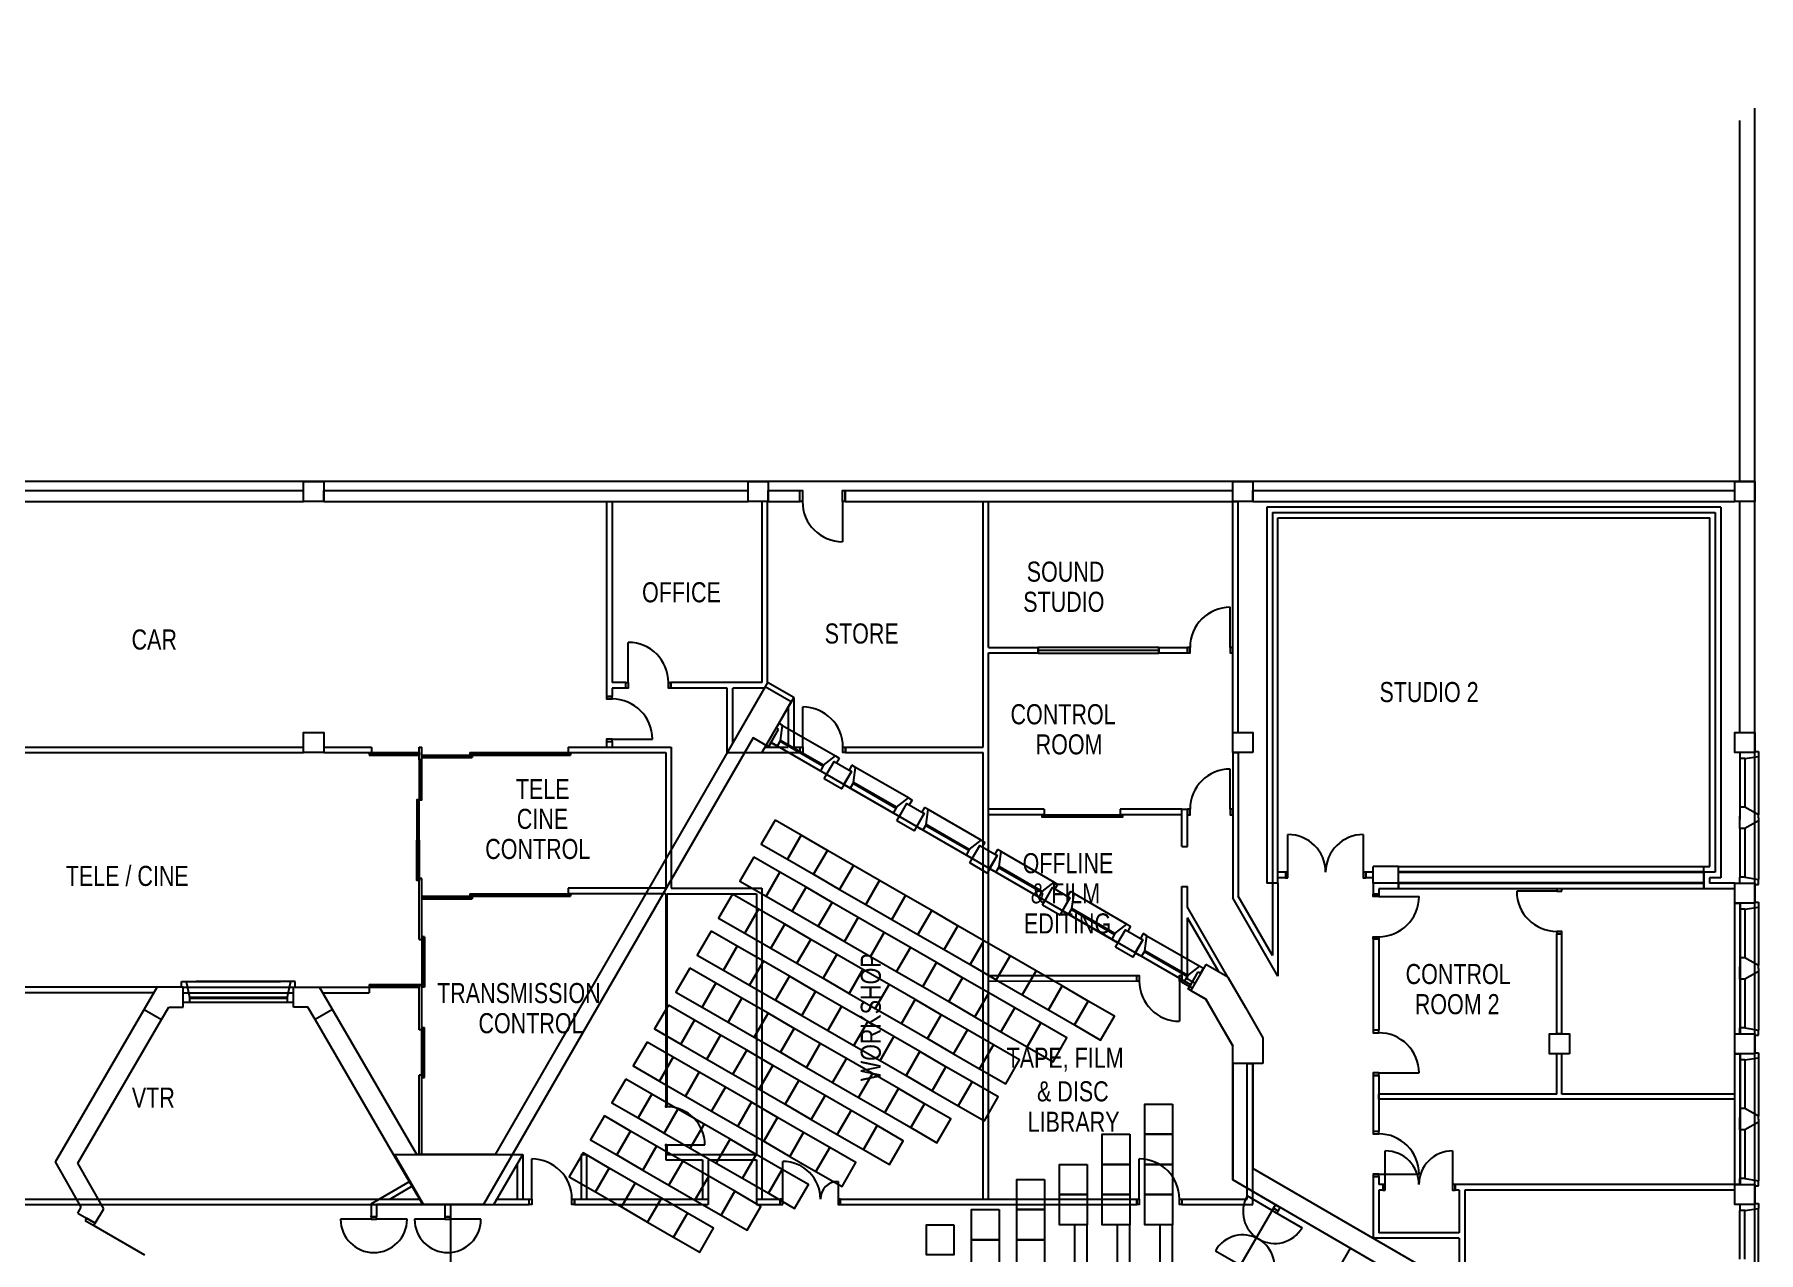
# Model space of a CAD drawing. Header units: millimetres. Extents: x -12337 to 132498, y -9485 to 82319.
# Drawn here: x 98169 to 132498, y 57015 to 81269 of the extents above; entities that cross this region are included whole.
import ezdxf

# ---------------------------------------------------------------- set-up
doc = ezdxf.new("R2010")
doc.units = ezdxf.units.MM
for name, color, linetype in [('Basement 1 - Doors Windows and Openings', 7, 'Continuous'), ('Basement 1 - Spaces and Zones', 7, 'Continuous'), ('Basement 1 - Stairs', 7, 'Continuous'), ('Basement 1 - Structural Members', 7, 'Continuous'), ('Basement 1 - Walls', 7, 'Continuous'), ('Basement 2 - Doors Windows and Openings', 7, 'Continuous'), ('Basement 2 - General', 7, 'Continuous'), ('Basement 2 - Spaces and Zones', 7, 'Continuous'), ('Basement 2 - Structural Members', 7, 'Continuous'), ('Basement 2 - Walls', 7, 'Continuous')]:
    doc.layers.add(name, color=color, linetype=linetype)
doc.styles.add('Text_Style_2', font='Freehand', dxfattribs={"width": 0.8})

msp = doc.modelspace()

# ---------------------------------------------------------------- linework, layer by layer
at = {"layer": 'Basement 1 - Doors Windows and Openings', "color": 1, "linetype": 'Continuous'}
for p, q in [((112836, 67172, 2700), (112986, 67431, 2700)), ((112993, 67554, 2700), (112938, 67459, 2700)), ((112986, 67431, 2700), (112938, 67459, 2700)), ((113066, 67512, 2700), (112993, 67554, 2700)), ((113024, 67213, 2700), (113066, 67512, 2700)), ((113066, 67512, 2700), (114120, 66904, 2700)), ((112836, 67172, 2700), (112913, 67127, 2700)), ((113940, 66534, 2700), (112913, 67127, 2700)), ((113024, 67213, 2700), (112959, 67101, 2700)), ((113014, 67196, 2700), (113872, 66700, 2700)), ((113882, 66718, 2700), (113024, 67213, 2700)), ((113882, 66718, 2700), (113817, 66605, 2700)), ((113882, 66718, 2700), (114120, 66904, 2700)), ((113940, 66534, 2700), (114090, 66794, 2700)), ((114090, 66794, 2700), (114137, 66766, 2700)), ((114120, 66904, 2700), (114192, 66862, 2700)), ((114192, 66862, 2700), (114137, 66766, 2700)), ((114444, 66717, 2700), (114389, 66621, 2700)), ((114436, 66594, 2700), (114389, 66621, 2700)), ((114516, 66674, 2700), (114444, 66717, 2700)), ((114474, 66376, 2700), (114516, 66674, 2700)), ((115570, 66066, 2700), (114516, 66674, 2700)), ((114286, 66334, 2700), (114436, 66594, 2700)), ((114286, 66334, 2700), (115390, 65696, 2700)), ((114286, 66334, 2700), (114363, 66289, 2700)), ((114474, 66376, 2700), (114409, 66263, 2700)), ((114464, 66358, 2700), (115322, 65863, 2700)), ((115332, 65880, 2700), (114474, 66376, 2700)), ((115332, 65880, 2700), (115570, 66066, 2700)), ((115390, 65696, 2700), (115540, 65956, 2700)), ((115540, 65956, 2700), (115588, 65929, 2700)), ((115570, 66066, 2700), (115643, 66024, 2700)), ((115643, 66024, 2700), (115588, 65929, 2700)), ((115332, 65880, 2700), (115267, 65767, 2700)), ((115737, 65496, 2700), (115887, 65756, 2700)), ((115894, 65879, 2700), (115839, 65784, 2700)), ((115887, 65756, 2700), (115839, 65784, 2700)), ((115967, 65837, 2700), (115894, 65879, 2700)), ((115925, 65538, 2700), (115967, 65837, 2700)), ((117021, 65228, 2700), (115967, 65837, 2700)), ((115737, 65496, 2700), (115814, 65452, 2700)), ((116841, 64859, 2700), (115814, 65452, 2700)), ((115925, 65538, 2700), (115860, 65425, 2700)), ((115915, 65521, 2700), (116773, 65025, 2700)), ((116783, 65043, 2700), (115925, 65538, 2700)), ((116783, 65043, 2700), (117021, 65228, 2700)), ((117021, 65228, 2700), (117094, 65186, 2700)), ((116783, 65043, 2700), (116718, 64930, 2700)), ((116841, 64859, 2700), (116991, 65119, 2700)), ((116991, 65119, 2700), (117039, 65091, 2700)), ((117094, 65186, 2700), (117039, 65091, 2700)), ((117187, 64659, 2700), (117337, 64919, 2700)), ((117345, 65041, 2700), (117290, 64946, 2700)), ((117337, 64919, 2700), (117290, 64946, 2700)), ((117418, 64999, 2700), (117345, 65041, 2700)), ((117375, 64700, 2700), (117418, 64999, 2700)), ((117418, 64999, 2700), (118471, 64391, 2700)), ((117187, 64659, 2700), (117264, 64614, 2700)), ((118291, 64021, 2700), (117264, 64614, 2700)), ((117375, 64700, 2700), (117310, 64588, 2700)), ((117365, 64683, 2700), (118224, 64188, 2700)), ((118234, 64205, 2700), (117375, 64700, 2700)), ((118234, 64205, 2700), (118168, 64092, 2700)), ((118234, 64205, 2700), (118471, 64391, 2700)), ((118291, 64021, 2700), (118441, 64281, 2700)), ((118441, 64281, 2700), (118489, 64254, 2700)), ((118471, 64391, 2700), (118544, 64349, 2700)), ((118544, 64349, 2700), (118489, 64254, 2700)), ((118795, 64204, 2700), (118740, 64109, 2700)), ((118868, 64162, 2700), (118795, 64204, 2700)), ((118638, 63821, 2700), (118788, 64081, 2700)), ((118788, 64081, 2700), (118740, 64109, 2700)), ((118826, 63863, 2700), (118761, 63750, 2700)), ((118826, 63863, 2700), (118868, 64162, 2700)), ((119684, 63367, 2700), (118826, 63863, 2700)), ((118868, 64162, 2700), (119922, 63553, 2700)), ((118638, 63821, 2700), (119742, 63184, 2700)), ((118638, 63821, 2700), (118715, 63777, 2700)), ((118816, 63846, 2700), (119674, 63350, 2700)), ((119684, 63367, 2700), (119922, 63553, 2700)), ((119922, 63553, 2700), (119995, 63511, 2700)), ((119995, 63511, 2700), (119940, 63416, 2700)), ((119684, 63367, 2700), (119619, 63255, 2700)), ((119742, 63184, 2700), (119892, 63443, 2700)), ((119892, 63443, 2700), (119940, 63416, 2700)), ((120088, 62984, 2700), (120238, 63243, 2700)), ((120246, 63366, 2700), (120191, 63271, 2700)), ((120238, 63243, 2700), (120191, 63271, 2700)), ((120319, 63324, 2700), (120246, 63366, 2700)), ((120276, 63025, 2700), (120319, 63324, 2700)), ((120319, 63324, 2700), (121372, 62716, 2700)), ((120088, 62984, 2700), (120166, 62939, 2700)), ((121193, 62346, 2700), (120166, 62939, 2700)), ((120276, 63025, 2700), (120211, 62913, 2700)), ((120266, 63008, 2700), (121125, 62512, 2700)), ((121135, 62530, 2700), (120276, 63025, 2700)), ((121135, 62530, 2700), (121070, 62417, 2700)), ((121135, 62530, 2700), (121372, 62716, 2700)), ((121193, 62346, 2700), (121343, 62606, 2700)), ((121343, 62606, 2700), (121390, 62578, 2700)), ((121372, 62716, 2700), (121445, 62674, 2700)), ((121445, 62674, 2700), (121390, 62578, 2700)), ((101097, 62299, 2700), (101097, 62409, 2700)), ((101097, 62409, 2700), (103066, 62409, 2700)), ((101128, 62299, 2700), (101097, 62299, 2700)), ((101128, 61999, 2700), (101128, 62299, 2700)), ((101189, 62409, 2700), (101257, 62099, 2700)), ((103360, 62409, 2700), (101391, 62409, 2700)), ((103268, 62409, 2700), (103200, 62099, 2700)), ((103360, 62299, 2700), (103360, 62409, 2700)), ((101128, 61999, 2700), (103328, 61999, 2700)), ((101257, 62099, 2700), (103200, 62099, 2700)), ((101257, 62099, 2700), (101257, 61999, 2700)), ((101257, 62079, 2700), (103200, 62079, 2700)), ((103200, 62099, 2700), (103200, 61999, 2700))]:
    msp.add_line(p, q, dxfattribs=at)
at = {"layer": 'Basement 1 - Doors Windows and Openings', "color": 1, "linetype": 'Continuous', "lineweight": -3}
for p, q in [((122815, 57853, 2700), (122318, 58142, 2700)), ((104871, 57676, 2700), (104264, 57676, 2700)), ((105587, 57676, 2700), (104981, 57676, 2700)), ((106343, 57676, 2700), (105737, 57676, 2700)), ((107059, 57676, 2700), (106453, 57676, 2700)), ((122863, 57826, 2700), (123408, 57510, 2700)), ((99354, 57556, 2700), (100361, 56969, 2700)), ((121686, 57052, 2700), (122231, 56736, 2700))]:
    msp.add_line(p, q, dxfattribs=at)
at = {"layer": 'Basement 1 - Doors Windows and Openings', "color": 1, "linetype": 'Continuous', "elevation": 2700}
msp.add_lwpolyline([(103328, 61999), (103328, 62299), (103360, 62299)], dxfattribs=at)
at = {"layer": 'Basement 1 - Doors Windows and Openings', "color": 1, "linetype": 'Continuous', "lineweight": -3, "elevation": 2700}
for points in [[(99181, 57656), (99354, 57556), (99379, 57599), (99207, 57699), (99181, 57656)], [(104871, 57676), (104981, 57676), (104981, 57726), (104871, 57726), (104871, 57676)], [(106343, 57676), (106453, 57676), (106453, 57726), (106343, 57726), (106343, 57676)], [(122840, 57896), (122815, 57853), (122911, 57798), (122936, 57841), (122840, 57896)]]:
    msp.add_lwpolyline(points, dxfattribs=at)
at = {"layer": 'Basement 1 - Doors Windows and Openings', "color": 1, "linetype": 'Continuous', "lineweight": -3}
for centre, radius, start, end in [((122863, 57826, 2700), 630, 149.8922, 329.8922), ((104926, 57676, 2700), 661, 180, 0), ((106398, 57676, 2700), 661, 180, 0), ((122231, 56736, 2700), 630, 329.8935, 149.8934)]:
    msp.add_arc(centre, radius, start, end, dxfattribs=at)
at = {"layer": 'Basement 1 - Spaces and Zones', "color": 10, "linetype": 'Continuous', "elevation": 2700}
msp.add_lwpolyline([(122128, 56668), (122881, 57966), (122028, 58460), (122028, 61130), (121493, 62057), (121142, 62259), (121193, 62346), (112836, 67172), (112786, 67085), (112478, 67262), (112478, 67262), (107113, 57969), (106453, 57969), (106453, 56069)], dxfattribs=at)
at = {"layer": 'Basement 1 - Stairs', "color": 7, "linetype": 'Continuous'}
msp.add_line((123623, 55801, 2700), (124375, 57099, 2700), dxfattribs=at)
at = {"layer": 'Basement 1 - Stairs', "color": 7, "linetype": 'Continuous', "elevation": 2700}
for points in [[(112917, 65623), (112642, 65147), (113162, 64847), (113437, 65323), (112917, 65623)], [(113437, 65323), (113162, 64847), (113682, 64547), (113957, 65023), (113437, 65323)], [(112492, 64887), (112217, 64411), (112737, 64111), (113012, 64587), (112492, 64887)], [(113957, 65023), (113682, 64547), (114201, 64247), (114476, 64723), (113957, 65023)], [(113012, 64587), (112737, 64111), (113257, 63811), (113532, 64287), (113012, 64587)], [(114476, 64723), (114201, 64247), (114721, 63947), (114996, 64423), (114476, 64723)], [(113532, 64287), (113257, 63811), (113776, 63511), (114051, 63987), (113532, 64287)], [(114996, 64423), (114721, 63947), (115240, 63647), (115515, 64123), (114996, 64423)], [(112067, 64151), (111792, 63675), (112312, 63375), (112587, 63851), (112067, 64151)], [(114051, 63987), (113776, 63511), (114296, 63211), (114571, 63687), (114051, 63987)], [(115515, 64123), (115240, 63647), (115760, 63347), (116035, 63823), (115515, 64123)], [(112587, 63851), (112312, 63375), (112832, 63075), (113107, 63551), (112587, 63851)], [(113107, 63551), (112832, 63075), (113351, 62775), (113626, 63251), (113107, 63551)], [(114571, 63687), (114296, 63211), (114815, 62911), (115090, 63387), (114571, 63687)], [(116035, 63823), (115760, 63347), (116280, 63047), (116555, 63523), (116035, 63823)], [(116555, 63523), (116280, 63047), (116799, 62747), (117074, 63223), (116555, 63523)], [(111642, 63415), (111367, 62939), (111887, 62638), (112162, 63115), (111642, 63415)], [(113626, 63251), (113351, 62775), (113871, 62475), (114146, 62951), (113626, 63251)], [(115090, 63387), (114815, 62911), (115335, 62611), (115610, 63087), (115090, 63387)], [(117074, 63223), (116799, 62747), (117319, 62447), (117594, 62923), (117074, 63223)], [(112162, 63115), (111887, 62638), (112407, 62338), (112682, 62815), (112162, 63115)], [(114146, 62951), (113871, 62475), (114390, 62174), (114665, 62651), (114146, 62951)], [(115610, 63087), (115335, 62611), (115855, 62311), (116130, 62787), (115610, 63087)], [(117594, 62923), (117319, 62447), (117838, 62147), (118113, 62623), (117594, 62923)], [(111217, 62679), (110942, 62202), (111462, 61902), (111737, 62379), (111217, 62679)], [(112682, 62815), (112407, 62338), (112926, 62038), (113201, 62515), (112682, 62815)], [(113201, 62515), (112926, 62038), (113446, 61738), (113721, 62215), (113201, 62515)], [(114665, 62651), (114390, 62174), (114910, 61874), (115185, 62351), (114665, 62651)], [(116130, 62787), (115855, 62311), (116374, 62011), (116649, 62487), (116130, 62787)], [(116649, 62487), (116374, 62011), (116894, 61710), (117169, 62187), (116649, 62487)], [(118113, 62623), (117838, 62147), (118358, 61847), (118633, 62323), (118113, 62623)], [(111737, 62379), (111462, 61902), (111982, 61602), (112257, 62079), (111737, 62379)], [(113721, 62215), (113446, 61738), (113965, 61438), (114240, 61915), (113721, 62215)], [(115185, 62351), (114910, 61874), (115430, 61574), (115705, 62051), (115185, 62351)], [(117169, 62187), (116894, 61710), (117413, 61410), (117688, 61887), (117169, 62187)], [(118633, 62323), (118358, 61847), (118878, 61546), (119153, 62023), (118633, 62323)], [(110792, 61943), (110517, 61466), (111037, 61166), (111312, 61643), (110792, 61943)], [(112257, 62079), (111982, 61602), (112501, 61302), (112776, 61779), (112257, 62079)], [(114240, 61915), (113965, 61438), (114485, 61138), (114760, 61615), (114240, 61915)], [(115705, 62051), (115430, 61574), (115949, 61274), (116224, 61751), (115705, 62051)], [(117688, 61887), (117413, 61410), (117933, 61110), (118208, 61587), (117688, 61887)], [(119153, 62023), (118878, 61546), (119397, 61246), (119672, 61723), (119153, 62023)], [(111312, 61643), (111037, 61166), (111557, 60866), (111832, 61343), (111312, 61643)], [(112776, 61779), (112501, 61302), (113021, 61002), (113296, 61479), (112776, 61779)], [(113296, 61479), (113021, 61002), (113540, 60702), (113815, 61179), (113296, 61479)], [(114760, 61615), (114485, 61138), (115005, 60838), (115280, 61315), (114760, 61615)], [(116224, 61751), (115949, 61274), (116469, 60974), (116744, 61451), (116224, 61751)], [(116744, 61451), (116469, 60974), (116988, 60674), (117263, 61151), (116744, 61451)], [(118208, 61587), (117933, 61110), (118453, 60810), (118728, 61287), (118208, 61587)], [(110367, 61206), (110092, 60730), (110612, 60430), (110887, 60906), (110367, 61206)], [(111832, 61343), (111557, 60866), (112076, 60566), (112351, 61042), (111832, 61343)], [(113815, 61179), (113540, 60702), (114060, 60402), (114335, 60879), (113815, 61179)], [(115280, 61315), (115005, 60838), (115524, 60538), (115799, 61015), (115280, 61315)], [(117263, 61151), (116988, 60674), (117508, 60374), (117783, 60851), (117263, 61151)], [(110887, 60906), (110612, 60430), (111132, 60130), (111407, 60606), (110887, 60906)], [(112351, 61042), (112076, 60566), (112596, 60266), (112871, 60742), (112351, 61042)], [(114335, 60879), (114060, 60402), (114580, 60102), (114855, 60578), (114335, 60879)], [(115799, 61015), (115524, 60538), (116044, 60238), (116319, 60715), (115799, 61015)], [(109942, 60470), (109667, 59994), (110187, 59694), (110462, 60170), (109942, 60470)], [(111407, 60606), (111132, 60130), (111651, 59830), (111926, 60306), (111407, 60606)], [(112871, 60742), (112596, 60266), (113115, 59966), (113390, 60442), (112871, 60742)], [(113390, 60442), (113115, 59966), (113635, 59666), (113910, 60142), (113390, 60442)], [(114855, 60578), (114580, 60102), (115099, 59802), (115374, 60278), (114855, 60578)], [(116319, 60715), (116044, 60238), (116563, 59938), (116838, 60415), (116319, 60715)], [(110462, 60170), (110187, 59694), (110707, 59394), (110982, 59870), (110462, 60170)], [(111926, 60306), (111651, 59830), (112171, 59530), (112446, 60006), (111926, 60306)], [(113910, 60142), (113635, 59666), (114155, 59366), (114430, 59842), (113910, 60142)], [(115374, 60278), (115099, 59802), (115619, 59502), (115894, 59978), (115374, 60278)], [(116838, 60415), (116563, 59938), (117083, 59638), (117358, 60114), (116838, 60415)], [(109517, 59734), (109242, 59258), (109762, 58958), (110037, 59434), (109517, 59734)], [(110982, 59870), (110707, 59394), (111226, 59094), (111501, 59570), (110982, 59870)], [(112446, 60006), (112171, 59530), (112690, 59230), (112965, 59706), (112446, 60006)], [(114430, 59842), (114155, 59366), (114674, 59066), (114949, 59542), (114430, 59842)], [(115894, 59978), (115619, 59502), (116138, 59202), (116413, 59678), (115894, 59978)], [(120828, 59969), (120828, 59369), (120278, 59369), (120278, 59969), (120828, 59969)], [(110037, 59434), (109762, 58958), (110282, 58658), (110557, 59134), (110037, 59434)], [(111501, 59570), (111226, 59094), (111746, 58794), (112021, 59270), (111501, 59570)], [(112965, 59706), (112690, 59230), (113210, 58930), (113485, 59406), (112965, 59706)], [(113485, 59406), (113210, 58930), (113730, 58630), (114005, 59106), (113485, 59406)], [(114949, 59542), (114674, 59066), (115194, 58766), (115469, 59242), (114949, 59542)], [(110557, 59134), (110282, 58658), (110801, 58358), (111076, 58834), (110557, 59134)], [(112021, 59270), (111746, 58794), (112265, 58494), (112540, 58970), (112021, 59270)], [(114005, 59106), (113730, 58630), (114249, 58330), (114524, 58806), (114005, 59106)], [(119978, 59369), (119978, 58769), (119428, 58769), (119428, 59369), (119978, 59369)], [(120828, 59369), (120828, 58769), (120278, 58769), (120278, 59369), (120828, 59369)], [(109092, 58998), (108817, 58522), (109337, 58222), (109612, 58698), (109092, 58998)], [(111076, 58834), (110801, 58358), (111321, 58058), (111596, 58534), (111076, 58834)], [(112540, 58970), (112265, 58494), (112785, 58194), (113060, 58670), (112540, 58970)], [(119128, 58769), (119128, 58169), (118578, 58169), (118578, 58769), (119128, 58769)], [(119978, 58769), (119978, 58169), (119428, 58169), (119428, 58769), (119978, 58769)], [(120828, 58769), (120828, 58169), (120278, 58169), (120278, 58769), (120828, 58769)], [(109612, 58698), (109337, 58222), (109857, 57922), (110132, 58398), (109612, 58698)], [(110132, 58398), (109857, 57922), (110376, 57622), (110651, 58098), (110132, 58398)], [(111596, 58534), (111321, 58058), (111840, 57758), (112115, 58234), (111596, 58534)], [(113060, 58670), (112785, 58194), (113305, 57894), (113580, 58370), (113060, 58670)], [(118278, 58469), (118278, 57869), (117728, 57869), (117728, 58469), (118278, 58469)], [(118278, 58469), (118278, 57869), (117728, 57869), (117728, 58469), (118278, 58469)], [(110651, 58098), (110376, 57622), (110896, 57322), (111171, 57798), (110651, 58098)], [(112115, 58234), (111840, 57758), (112360, 57458), (112635, 57934), (112115, 58234)], [(119128, 58169), (119128, 57569), (118578, 57569), (118578, 58169), (119128, 58169)], [(119978, 58169), (119978, 57569), (119428, 57569), (119428, 58169), (119978, 58169)], [(120828, 58169), (120828, 57569), (120278, 57569), (120278, 58169), (120828, 58169)], [(111171, 57798), (110896, 57322), (111415, 57022), (111690, 57498), (111171, 57798)], [(117378, 57869), (117378, 57269), (116828, 57269), (116828, 57869), (117378, 57869)], [(117378, 57869), (117378, 57269), (116828, 57269), (116828, 57869), (117378, 57869)], [(118278, 57869), (118278, 57269), (117728, 57269), (117728, 57869), (118278, 57869)], [(118278, 57869), (118278, 57269), (117728, 57269), (117728, 57869), (118278, 57869)], [(116478, 57569), (116478, 56969), (115928, 56969), (115928, 57569), (116478, 57569)], [(116478, 57569), (116478, 56969), (115928, 56969), (115928, 57569), (116478, 57569)], [(119128, 57569), (118878, 57569), (118878, 56669), (119128, 56669), (119128, 57569)], [(119978, 57569), (119728, 57569), (119728, 56669), (119978, 56669), (119978, 57569)], [(120828, 57569), (120578, 57569), (120578, 56669), (120828, 56669), (120828, 57569)], [(117378, 57269), (117378, 56669), (116828, 56669), (116828, 57269), (117378, 57269)], [(117378, 57269), (117378, 56669), (116828, 56669), (116828, 57269), (117378, 57269)], [(118278, 57269), (118278, 56669), (117728, 56669), (117728, 57269), (118278, 57269)], [(118278, 57269), (118278, 56669), (117728, 56669), (117728, 57269), (118278, 57269)]]:
    msp.add_lwpolyline(points, dxfattribs=at)
at = {"layer": 'Basement 1 - Structural Members', "color": 4, "linetype": 'Continuous'}
for p, q in [((112718, 68279, 2700), (107344, 58969, 2700)), ((113238, 67979, 2700), (112718, 68279, 2700)), ((112938, 67459, 2700), (113238, 67979, 2700)), ((112786, 67085, 2700), (112986, 67431, 2700)), ((112478, 67262, 2700), (107113, 57969, 2700)), ((112786, 67085, 2700), (112478, 67262, 2700)), ((121142, 62259, 2700), (121343, 62606, 2700)), ((121491, 62751, 2700), (121192, 62231, 2700)), ((121343, 62606, 2700), (121392, 62578, 2700)), ((121933, 62496, 2700), (121491, 62751, 2700)), ((121933, 62496, 2700), (122281, 61894, 2700)), ((100354, 61854, 2700), (100613, 62299, 2700)), ((101128, 62299, 2700), (100613, 62299, 2700)), ((101128, 61899, 2700), (101128, 62299, 2700)), ((103328, 62299, 2700), (103843, 62299, 2700)), ((103328, 61899, 2700), (103328, 62299, 2700)), ((104102, 61854, 2700), (103843, 62299, 2700)), ((121192, 62231, 2700), (121142, 62259, 2700)), ((121192, 62231, 2700), (121493, 62057, 2700)), ((98587, 58821, 2700), (100354, 61854, 2700)), ((100354, 61854, 2700), (100700, 61653, 2700)), ((100700, 61653, 2700), (100843, 61899, 2700)), ((100843, 61899, 2700), (101128, 61899, 2700)), ((103613, 61899, 2700), (103328, 61899, 2700)), ((103757, 61653, 2700), (103613, 61899, 2700)), ((104102, 61854, 2700), (103757, 61653, 2700)), ((105783, 58969, 2700), (104102, 61854, 2700)), ((121493, 62057, 2700), (121761, 61594, 2700)), ((122281, 61894, 2700), (122628, 61292, 2700)), ((99033, 58793, 2700), (100700, 61653, 2700)), ((105320, 58969, 2700), (103757, 61653, 2700)), ((121761, 61594, 2700), (122028, 61130, 2700)), ((122028, 60782, 2700), (122028, 61130, 2700)), ((122628, 61292, 2700), (122628, 60782, 2700)), ((122628, 60782, 2700), (122028, 60782, 2700)), ((122028, 60782, 2700), (122028, 58460, 2700)), ((122428, 60782, 2700), (122428, 58690, 2700)), ((99101, 57915, 2700), (98587, 58821, 2700)), ((99547, 57886, 2700), (99033, 58793, 2700)), ((105903, 57969, 2700), (105320, 58969, 2700)), ((107344, 58969, 2700), (105783, 58969, 2700)), ((128219, 54870, 2700), (122028, 58460, 2700)), ((128420, 55216, 2700), (122428, 58690, 2700)), ((99034, 57800, 2700), (99101, 57915, 2700)), ((99034, 57800, 2700), (99379, 57599, 2700)), ((99379, 57599, 2700), (99547, 57886, 2700)), ((107113, 57969, 2700), (105903, 57969, 2700)), ((107113, 57969, 2700), (105903, 57969, 2700))]:
    msp.add_line(p, q, dxfattribs=at)
at = {"layer": 'Basement 1 - Structural Members', "color": 4, "linetype": 'Continuous', "elevation": 2700}
for points in [[(113890, 66447), (114090, 66794), (114436, 66594), (114236, 66247), (113890, 66447)], [(115340, 65610), (115540, 65956), (115887, 65756), (115687, 65410), (115340, 65610)], [(116791, 64772), (116991, 65119), (117337, 64919), (117137, 64572), (116791, 64772)], [(118241, 63935), (118441, 64281), (118788, 64081), (118588, 63735), (118241, 63935)], [(119692, 63097), (119892, 63443), (120238, 63243), (120038, 62897), (119692, 63097)]]:
    msp.add_lwpolyline(points, dxfattribs=at)
at = {"layer": 'Basement 1 - Walls', "color": 3, "linetype": 'Continuous'}
for p, q in [((104871, 57985), (105634, 58430)), ((105634, 58430), (105690, 58335)), ((105690, 58335), (105250, 58079)), ((105250, 58079), (105839, 58079)), ((105839, 58079), (105903, 57969)), ((104871, 57985), (104871, 57726)), ((104871, 57726), (104871, 57744)), ((104871, 57726), (104981, 57726)), ((105903, 57969), (104981, 57969)), ((104981, 57969), (104981, 57726)), ((106343, 57969), (106343, 57726)), ((106343, 57969), (106453, 57969)), ((106343, 57726), (106453, 57726)), ((106453, 57969), (106453, 57726)), ((122840, 57896), (122881, 57966)), ((122840, 57896), (122936, 57841)), ((122881, 57966), (122976, 57910)), ((122936, 57841), (122976, 57910))]:
    msp.add_line(p, q, dxfattribs=at)
at = {"layer": 'Basement 2 - Doors Windows and Openings', "color": 2, "linetype": 'Continuous'}
for p, q in [((114261, 71969), (114261, 71169)), ((121978, 69065), (121978, 69865)), ((109993, 68365), (109993, 69165)), ((113467, 67079), (113467, 67879)), ((109672, 67239), (110472, 67239)), ((121978, 65843), (121978, 66643)), ((123129, 64589), (123129, 65339)), ((124629, 65339), (124629, 64589)), ((128483, 64209), (127683, 64209)), ((124938, 64104), (125738, 64104)), ((120968, 62420), (120968, 61620)), ((124938, 60590), (125738, 60590)), ((110758, 59157), (111518, 59157)), ((108071, 58079), (108071, 58879)), ((113069, 58079), (113069, 58829)), ((120168, 58079), (120168, 58879)), ((125066, 58369), (125066, 59039)), ((126406, 59039), (126406, 58369)), ((114169, 58429), (114169, 58079)), ((124938, 58578), (125738, 58578))]:
    msp.add_line(p, q, dxfattribs=at)
at = {"layer": 'Basement 2 - Doors Windows and Openings', "color": 1, "linetype": 'Continuous'}
for p, q in [((132228, 66851), (132228, 65883)), ((132228, 65456), (132228, 64487)), ((125329, 64259), (125329, 64699)), ((125329, 64699), (131410, 64699)), ((125329, 64599), (131410, 64599)), ((125329, 64589), (131410, 64589)), ((131410, 64259), (131410, 64699)), ((131410, 64379), (125329, 64379)), ((125329, 64369), (131410, 64369)), ((131410, 64259), (125329, 64259)), ((132228, 63851), (132228, 62883)), ((132228, 62456), (132228, 61487)), ((132228, 60851), (132228, 59883)), ((132228, 59456), (132228, 58487)), ((132228, 56883), (132228, 57851))]:
    msp.add_line(p, q, dxfattribs=at)
at = {"layer": 'Basement 2 - Doors Windows and Openings', "color": 2, "linetype": 'Continuous'}
for points in [[(113461, 71969), (113411, 71969), (113411, 72189), (113461, 72189), (113461, 71969)], [(114311, 71969), (114261, 71969), (114261, 72189), (114311, 72189), (114311, 71969)], [(121178, 69065), (121128, 69065), (121128, 68955), (121178, 68955), (121178, 69065)], [(122028, 69065), (121978, 69065), (121978, 68955), (122028, 68955), (122028, 69065)], [(109943, 68365), (109993, 68365), (109993, 68255), (109943, 68255), (109943, 68365)], [(110793, 68365), (110843, 68365), (110843, 68255), (110793, 68255), (110793, 68365)], [(109672, 68039), (109672, 68089), (109562, 68089), (109562, 68039), (109672, 68039)], [(109672, 67189), (109672, 67239), (109562, 67239), (109562, 67189), (109672, 67189)], [(113417, 67079), (113467, 67079), (113467, 66969), (113417, 66969), (113417, 67079)], [(114267, 67079), (114317, 67079), (114317, 66969), (114267, 66969), (114267, 67079)], [(121178, 65843), (121128, 65843), (121128, 65733), (121178, 65733), (121178, 65843)], [(122028, 65843), (121978, 65843), (121978, 65733), (122028, 65733), (122028, 65843)], [(123129, 64479), (123129, 64589), (123079, 64589), (123079, 64479), (123129, 64479)], [(124679, 64479), (124679, 64589), (124629, 64589), (124629, 64479), (124679, 64479)], [(128583, 64209), (128583, 64259), (128483, 64259), (128483, 64209), (128583, 64209)], [(124938, 64154), (124938, 64104), (124828, 64104), (124828, 64154), (124938, 64154)], [(124938, 63304), (124938, 63254), (124828, 63254), (124828, 63304), (124938, 63304)], [(128583, 63359), (128583, 63409), (128483, 63409), (128483, 63359), (128583, 63359)], [(120168, 62420), (120118, 62420), (120118, 62530), (120168, 62530), (120168, 62420)], [(121018, 62420), (120968, 62420), (120968, 62530), (121018, 62530), (121018, 62420)], [(124938, 61390), (124938, 61440), (124828, 61440), (124828, 61390), (124938, 61390)], [(124938, 60540), (124938, 60590), (124828, 60590), (124828, 60540), (124938, 60540)], [(110758, 59917), (110758, 59937), (110733, 59937), (110733, 59917), (110758, 59917)], [(124938, 59378), (124938, 59428), (124828, 59428), (124828, 59378), (124938, 59378)], [(110758, 59137), (110758, 59157), (110733, 59157), (110733, 59137), (110758, 59137)], [(124938, 58528), (124938, 58578), (124828, 58578), (124828, 58528), (124938, 58528)], [(125066, 58259), (125066, 58369), (125016, 58369), (125016, 58259), (125066, 58259)], [(126456, 58259), (126456, 58369), (126406, 58369), (126406, 58259), (126456, 58259)], [(108021, 58079), (108071, 58079), (108071, 57969), (108021, 57969), (108021, 58079)], [(108871, 58079), (108921, 58079), (108921, 57969), (108871, 57969), (108871, 58079)], [(113069, 57969), (113069, 58079), (113019, 58079), (113019, 57969), (113069, 57969)], [(114219, 57969), (114219, 58079), (114169, 58079), (114169, 57969), (114219, 57969)], [(120118, 58079), (120168, 58079), (120168, 57969), (120118, 57969), (120118, 58079)], [(120968, 58079), (121018, 58079), (121018, 57969), (120968, 57969), (120968, 58079)]]:
    msp.add_lwpolyline(points, dxfattribs=at)
for centre, radius, start, end in [((114261, 71969), 800, 180, 270), ((121978, 69065), 800, 90, 180), ((109993, 68365), 800, 0, 90), ((109672, 67239), 800, 0, 90), ((113467, 67079), 800, 0, 90), ((121978, 65843), 800, 90, 180), ((123129, 64589), 750, 0, 90), ((124629, 64589), 750, 90, 180), ((128483, 64209), 800, 180, 270), ((124938, 64104), 800, 270, 0), ((120968, 62420), 800, 180, 270), ((124938, 60590), 800, 0, 90), ((110758, 59157), 760, 0, 90), ((124938, 58578), 800, 0, 90), ((108071, 58079), 800, 0, 90), ((113069, 58079), 750, 0, 90), ((120168, 58079), 800, 0, 90), ((125066, 58369), 670, 0, 90), ((126406, 58369), 670, 90, 180), ((114169, 58079), 350, 90, 180)]:
    msp.add_arc(centre, radius, start, end, dxfattribs=at)
at = {"layer": 'Basement 2 - Spaces and Zones', "color": 1, "linetype": 'Continuous'}
msp.add_lwpolyline([(24428, 2469), (72028, 2469), (72028, 969), (96428, 969), (97928, 2469), (97876, 33967), (132428, 33969), (132428, 72369), (97928, 72369), (97928, 76519), (94978, 76619), (94978, 81269), (82478, 81269), (82478, 79619), (70628, 79619), (70628, 76519), (-1322, 76519)], dxfattribs=at)
at = {"layer": 'Basement 2 - Structural Members', "color": 4, "linetype": 'Continuous'}
for p, q in [((132428, 72369), (132428, 79799)), ((132128, 72369), (132128, 79559)), ((97928, 72189), (103528, 72189)), ((103528, 71969), (103528, 72189)), ((103928, 72189), (112378, 72189)), ((103928, 71969), (103928, 72189)), ((112378, 71969), (112378, 72189)), ((112778, 72189), (113411, 72189)), ((112778, 71969), (112778, 72189)), ((113411, 71969), (113411, 72189)), ((114311, 71969), (114311, 72189)), ((114311, 72189), (122028, 72189)), ((122028, 67369), (122028, 72189)), ((122428, 72189), (132028, 72189)), ((122428, 71969), (122428, 72189)), ((97928, 71969), (103528, 71969)), ((103928, 71969), (112378, 71969)), ((112778, 71969), (113411, 71969)), ((114311, 71969), (122028, 71969)), ((122028, 71969), (122138, 71969)), ((122138, 67369), (122138, 71969)), ((122428, 71969), (132028, 71969)), ((131748, 71859), (122709, 71859)), ((122709, 71859), (122709, 64369)), ((122819, 71749), (122819, 64369)), ((122819, 71749), (131638, 71749)), ((131638, 71749), (131638, 64589)), ((131748, 71859), (131748, 64479)), ((132128, 67369), (132128, 71969)), ((132428, 67369), (132428, 71969)), ((112768, 68365), (111962, 66969)), ((113288, 68065), (112768, 68365)), ((113288, 68065), (112655, 66969)), ((122028, 67369), (122138, 67369)), ((111962, 66969), (112655, 66969)), ((122028, 66969), (122028, 64078)), ((122028, 66969), (122138, 66969)), ((122138, 66969), (122138, 64108)), ((132128, 66969), (132128, 66851)), ((132428, 66993), (132498, 66993)), ((132498, 66993), (132498, 66893)), ((132128, 66851), (132127, 65883)), ((132228, 66851), (132128, 66851)), ((132228, 66851), (132498, 66893)), ((132498, 66893), (132496, 65728)), ((132228, 65883), (132127, 65883)), ((132127, 65883), (132127, 65636)), ((132127, 65456), (132127, 65702)), ((132496, 65728), (132228, 65883)), ((132496, 65610), (132228, 65456)), ((132496, 65669), (132496, 65728)), ((132496, 65669), (132496, 65610)), ((132496, 65610), (132498, 64445)), ((132127, 65456), (132128, 64487)), ((132228, 65456), (132127, 65456)), ((122929, 64479), (122929, 64589)), ((123079, 64589), (122929, 64589)), ((123079, 64589), (123079, 64479)), ((124679, 64589), (124679, 64479)), ((124828, 64589), (124679, 64589)), ((124828, 64479), (124828, 64589)), ((131410, 64589), (131410, 64259)), ((131638, 64589), (131410, 64589)), ((122929, 64369), (122709, 64369)), ((122819, 64369), (122819, 62929)), ((123079, 64479), (122929, 64479)), ((122929, 64369), (122929, 62519)), ((124828, 64479), (124679, 64479)), ((124828, 64369), (124828, 64154)), ((125329, 64369), (124828, 64369)), ((125329, 64259), (124938, 64259)), ((124938, 64259), (124938, 64154)), ((125329, 64369), (125329, 64259)), ((132028, 64259), (131410, 64259)), ((131520, 64479), (131520, 64369)), ((131748, 64479), (131520, 64479)), ((132028, 64369), (131520, 64369)), ((132028, 64259), (132028, 64369)), ((132128, 64369), (132128, 64487)), ((132228, 64487), (132128, 64487)), ((132228, 64487), (132498, 64445)), ((132428, 64346), (132498, 64346)), ((132498, 64346), (132498, 64445)), ((122929, 62519), (122028, 64078)), ((122819, 62929), (122138, 64108)), ((124938, 64154), (124828, 64154)), ((132028, 63969), (132138, 63969)), ((132028, 61369), (132028, 63969)), ((132128, 63969), (132128, 63851)), ((132138, 61369), (132138, 63969)), ((132228, 63851), (132498, 63893)), ((132428, 63993), (132498, 63993)), ((132498, 63893), (132496, 62728)), ((132498, 63993), (132498, 63893)), ((132128, 63851), (132127, 62883)), ((132228, 63851), (132128, 63851)), ((124938, 63254), (124828, 63254)), ((124828, 63254), (124828, 61440)), ((124938, 63254), (124938, 61440)), ((132228, 62883), (132127, 62883)), ((132127, 62883), (132127, 62636)), ((132496, 62728), (132228, 62883)), ((121491, 62751), (121192, 62231)), ((121933, 62496), (121491, 62751)), ((121933, 62496), (122281, 61894)), ((132127, 62456), (132127, 62702)), ((132496, 62610), (132228, 62456)), ((132496, 62669), (132496, 62728)), ((132496, 62669), (132496, 62610)), ((132496, 62610), (132498, 61445)), ((100354, 61854), (100613, 62299)), ((101128, 62299), (100613, 62299)), ((101128, 61899), (101128, 62299)), ((103328, 62299), (103843, 62299)), ((103328, 61899), (103328, 62299)), ((104102, 61854), (103843, 62299)), ((121192, 62231), (121493, 62057)), ((132228, 62456), (132127, 62456)), ((132127, 62456), (132128, 61487)), ((100354, 61854), (100700, 61653)), ((100700, 61653), (100843, 61899)), ((100843, 61899), (101128, 61899)), ((103613, 61899), (103328, 61899)), ((103757, 61653), (103613, 61899)), ((104102, 61854), (103757, 61653)), ((121493, 62057), (121761, 61594)), ((122281, 61894), (122628, 61292)), ((121761, 61594), (122028, 61130)), ((132228, 61487), (132128, 61487)), ((132128, 61369), (132128, 61487)), ((132228, 61487), (132498, 61445)), ((122028, 60782), (122028, 61130)), ((122628, 61292), (122628, 60782)), ((124938, 61440), (124828, 61440)), ((132028, 61369), (132138, 61369)), ((132428, 61346), (132498, 61346)), ((132498, 61346), (132498, 61445)), ((122628, 60782), (122028, 60782)), ((122318, 58079), (122318, 60782)), ((122318, 60782), (122428, 60782)), ((122428, 57969), (122428, 60782)), ((132028, 60969), (132138, 60969)), ((132028, 58369), (132028, 60969)), ((132128, 60851), (132127, 59883)), ((132128, 60969), (132128, 60851)), ((132228, 60851), (132128, 60851)), ((132138, 58369), (132138, 60969)), ((132228, 60851), (132498, 60893)), ((132428, 60993), (132498, 60993)), ((132498, 60893), (132496, 59728)), ((132498, 60993), (132498, 60893)), ((124828, 60540), (124828, 59428)), ((124938, 60540), (124828, 60540)), ((124938, 60540), (124938, 59428)), ((132127, 59883), (132127, 59636)), ((132228, 59883), (132127, 59883)), ((132496, 59728), (132228, 59883)), ((124938, 59428), (124828, 59428)), ((132127, 59456), (132127, 59702)), ((132127, 59456), (132128, 58487)), ((132228, 59456), (132127, 59456)), ((132496, 59610), (132228, 59456)), ((132496, 59669), (132496, 59728)), ((132496, 59669), (132496, 59610)), ((132496, 59610), (132498, 58445)), ((105914, 57969), (105336, 58969)), ((105336, 58969), (107890, 58969)), ((107313, 57969), (107890, 58969)), ((124938, 58528), (124828, 58528)), ((124828, 58528), (124828, 57299)), ((124938, 58528), (124938, 58369)), ((125016, 58369), (124938, 58369)), ((125016, 58369), (125016, 58259)), ((126456, 58369), (126456, 58259)), ((132028, 58369), (126456, 58369)), ((132028, 58259), (132028, 58369)), ((132138, 58369), (132028, 58369)), ((132228, 58487), (132128, 58487)), ((132128, 58369), (132128, 58487)), ((132228, 58487), (132498, 58445)), ((132498, 58346), (132498, 58445)), ((97928, 58079), (105850, 58079)), ((105914, 57969), (105850, 58079)), ((107313, 57969), (107376, 58079)), ((107376, 58079), (108021, 58079)), ((108021, 57969), (108021, 58079)), ((108921, 57969), (108921, 58079)), ((108921, 58079), (111581, 58079)), ((111581, 58079), (111581, 57969)), ((112545, 58079), (112545, 57969)), ((112545, 58079), (113019, 58079)), ((113019, 57969), (113019, 58079)), ((114219, 58079), (120118, 58079)), ((114219, 57969), (114219, 58079)), ((120118, 58079), (120118, 57969)), ((121018, 58079), (121018, 57969)), ((121018, 58079), (122318, 58079)), ((124938, 58259), (124938, 57409)), ((125016, 58259), (124938, 58259)), ((126538, 58259), (126456, 58259)), ((126538, 58259), (126538, 57409)), ((132028, 58259), (126648, 58259)), ((126648, 58259), (126648, 56678)), ((132428, 58346), (132498, 58346)), ((97928, 57969), (105914, 57969)), ((105914, 57969), (107313, 57969)), ((107313, 57969), (108021, 57969)), ((108921, 57969), (111581, 57969)), ((112545, 57969), (113019, 57969)), ((114219, 57969), (120118, 57969)), ((121018, 57969), (122428, 57969)), ((132127, 56883), (132128, 57851)), ((132128, 57969), (132128, 57851)), ((132228, 57851), (132128, 57851)), ((132228, 57851), (132498, 57893)), ((132428, 57993), (132498, 57993)), ((132496, 56728), (132498, 57893)), ((132498, 57993), (132498, 57893)), ((126538, 57409), (124938, 57409)), ((126538, 57299), (124828, 57299)), ((126538, 57299), (126538, 56678))]:
    msp.add_line(p, q, dxfattribs=at)
for points in [[(103928, 71969), (103528, 71969), (103528, 72369), (103928, 72369), (103928, 71969)], [(112778, 71969), (112378, 71969), (112378, 72369), (112778, 72369), (112778, 71969)], [(122428, 71969), (122028, 71969), (122028, 72369), (122428, 72369), (122428, 71969)], [(132428, 71969), (132028, 71969), (132028, 72369), (132428, 72369), (132428, 71969)], [(103928, 66969), (103528, 66969), (103528, 67369), (103928, 67369), (103928, 66969)], [(122428, 66969), (122028, 66969), (122028, 67369), (122428, 67369), (122428, 66969)], [(132428, 66969), (132028, 66969), (132028, 67369), (132428, 67369), (132428, 66969)], [(132428, 63969), (132028, 63969), (132028, 64369), (132428, 64369), (132428, 63969)], [(128733, 60969), (128333, 60969), (128333, 61369), (128733, 61369), (128733, 60969)], [(132428, 60969), (132028, 60969), (132028, 61369), (132428, 61369), (132428, 60969)], [(132428, 57969), (132028, 57969), (132028, 58369), (132428, 58369), (132428, 57969)]]:
    msp.add_lwpolyline(points, dxfattribs=at)
at = {"layer": 'Basement 2 - Walls', "color": 3, "linetype": 'Continuous'}
for p, q in [((109562, 71969), (109562, 68089)), ((109672, 71969), (109672, 68365)), ((112658, 68365), (112658, 71969)), ((112768, 68365), (112768, 71969)), ((117058, 67079), (117058, 71969)), ((117168, 69065), (117168, 71969)), ((122929, 71645), (131528, 71645)), ((122929, 64369), (122929, 71645)), ((131528, 64699), (131528, 71645)), ((117168, 69065), (118155, 69065)), ((118155, 69070), (118155, 68950)), ((118155, 69070), (120555, 69070)), ((118155, 68955), (118155, 69065)), ((118155, 69010), (120555, 69010)), ((120555, 69070), (120555, 68950)), ((120555, 68955), (120555, 69065)), ((120555, 69065), (121128, 69065)), ((121128, 68955), (121128, 69065)), ((117168, 58079), (117168, 68955)), ((117168, 68955), (118155, 68955)), ((118155, 68950), (120555, 68950)), ((120555, 68955), (121128, 68955)), ((109943, 68365), (109672, 68365)), ((109943, 68255), (109943, 68365)), ((112658, 68365), (110843, 68365)), ((110843, 68255), (110843, 68365)), ((109562, 68089), (109672, 68089)), ((109943, 68255), (109672, 68255)), ((109672, 68255), (109672, 68089)), ((111962, 68255), (110843, 68255)), ((111962, 66969), (111962, 68255)), ((112072, 67160), (112072, 68255)), ((112705, 68255), (112072, 68255)), ((113288, 68065), (113288, 67079)), ((113178, 67875), (113178, 67079)), ((97928, 67079), (103528, 67079)), ((97928, 66969), (103528, 66969)), ((103928, 67079), (104882, 67079)), ((103928, 66969), (104882, 66969)), ((104832, 66969), (104832, 66919)), ((104832, 66969), (105832, 66969)), ((104832, 66944), (105832, 66944)), ((104882, 67079), (104882, 66969)), ((105832, 67079), (105882, 67079)), ((105832, 66826), (105832, 67079)), ((105832, 66969), (105832, 66919)), ((105882, 66826), (105882, 67079)), ((106840, 66969), (106840, 66919)), ((106840, 66969), (108840, 66969)), ((106840, 66944), (108840, 66944)), ((108793, 67079), (110848, 67079)), ((108793, 67079), (108793, 66969)), ((108793, 66969), (110738, 66969)), ((108840, 66969), (108840, 66919)), ((109562, 67189), (109562, 67079)), ((109562, 67189), (109672, 67189)), ((109672, 67189), (109672, 67079)), ((110738, 66969), (110738, 64269)), ((110848, 67079), (110848, 64269)), ((112655, 66969), (113417, 66969)), ((112719, 67079), (113178, 67079)), ((113288, 67079), (113417, 67079)), ((113417, 66969), (113417, 67079)), ((114317, 66969), (114317, 67079)), ((114317, 67079), (117058, 67079)), ((114317, 66969), (117058, 66969)), ((117058, 58079), (117058, 66969)), ((104832, 66919), (105832, 66919)), ((105832, 66826), (105882, 66826)), ((105857, 66826), (105857, 66026)), ((105882, 66919), (106882, 66919)), ((105882, 66919), (105882, 66869)), ((105882, 66894), (106882, 66894)), ((105882, 66869), (106882, 66869)), ((106840, 66919), (108840, 66919)), ((106882, 66919), (106882, 66869)), ((105807, 65226), (105807, 66026)), ((118277, 65843), (117168, 65843)), ((118277, 65733), (117168, 65733)), ((119033, 65708), (118233, 65708)), ((118277, 65843), (118277, 65733)), ((119033, 65708), (119833, 65708)), ((119789, 65843), (119789, 65733)), ((121018, 65843), (119789, 65843)), ((121018, 65733), (119789, 65733)), ((121018, 65101), (121018, 65843)), ((121018, 65843), (121128, 65843)), ((121128, 65101), (121128, 65843)), ((105807, 65226), (105807, 64426)), ((121018, 65101), (121128, 65101)), ((125329, 64699), (124828, 64699)), ((124828, 64369), (124828, 64699)), ((125329, 64369), (125329, 64699)), ((131410, 64699), (131528, 64699)), ((105832, 63249), (105832, 64462)), ((105882, 64462), (105832, 64462)), ((105882, 63249), (105882, 64462)), ((108793, 64269), (108793, 64159)), ((110738, 64269), (108793, 64269)), ((110848, 64269), (112655, 64269)), ((112655, 64269), (112655, 58079)), ((121018, 64301), (121128, 64301)), ((121018, 62397), (121018, 64301)), ((121128, 63890), (121128, 64301)), ((105882, 64109), (106882, 64109)), ((105882, 64109), (105882, 64059)), ((105882, 64084), (106882, 64084)), ((105882, 64059), (106882, 64059)), ((106840, 64159), (108840, 64159)), ((106840, 64159), (106840, 64109)), ((106840, 64134), (108840, 64134)), ((106840, 64109), (108840, 64109)), ((106882, 64109), (106882, 64059)), ((110738, 64159), (108793, 64159)), ((108840, 64159), (108840, 64109)), ((110738, 64159), (110738, 59937)), ((110758, 64159), (110758, 59937)), ((110758, 64159), (112545, 64159)), ((112545, 64159), (112545, 58969)), ((121933, 62496), (121128, 63890)), ((121128, 62460), (121128, 63679)), ((121751, 62601), (121128, 63679)), ((105832, 63249), (105882, 63249)), ((105932, 63299), (105882, 63299)), ((105882, 63299), (105882, 62299)), ((105907, 63299), (105907, 62299)), ((105932, 63299), (105932, 62299)), ((128583, 63359), (128483, 63359)), ((128483, 61369), (128483, 63359)), ((128583, 61369), (128583, 63359)), ((117168, 62530), (120118, 62530)), ((120118, 62422), (120118, 62530)), ((100613, 62299), (97928, 62299)), ((100549, 62189), (97928, 62189)), ((101128, 62299), (103328, 62299)), ((101128, 62189), (103328, 62189)), ((103843, 62299), (104832, 62299)), ((103907, 62189), (104832, 62189)), ((104832, 62349), (104832, 62299)), ((104832, 62349), (105832, 62349)), ((104832, 62324), (105832, 62324)), ((104832, 62299), (104832, 62189)), ((104832, 62299), (105832, 62299)), ((105832, 61449), (105832, 62349)), ((105832, 62349), (105832, 62299)), ((105832, 62349), (105882, 62349)), ((105882, 61449), (105882, 62349)), ((105932, 62299), (105882, 62299)), ((117168, 62420), (120118, 62422)), ((121219, 62280), (121018, 62397)), ((121275, 62376), (121128, 62460)), ((105882, 61499), (105932, 61499)), ((105882, 60499), (105882, 61499)), ((105907, 60499), (105907, 61499)), ((105932, 60499), (105932, 61499)), ((105882, 61449), (105832, 61449)), ((128583, 61369), (128483, 61369)), ((128583, 60969), (128483, 60969)), ((128483, 60169), (128483, 60969)), ((128583, 60169), (128583, 60969)), ((105832, 58969), (105832, 60549)), ((105882, 60549), (105832, 60549)), ((105882, 58969), (105882, 60549)), ((105882, 60499), (105932, 60499)), ((124938, 60069), (124938, 60169)), ((128483, 60169), (124938, 60169)), ((132028, 60169), (128583, 60169)), ((132028, 60069), (132028, 60169)), ((110738, 59937), (110758, 59937)), ((132028, 60069), (124938, 60069)), ((110738, 59137), (110738, 58859)), ((110738, 59137), (110758, 59137)), ((110758, 59137), (110758, 58969)), ((107780, 58779), (107780, 58079)), ((107890, 58969), (107890, 58079)), ((109052, 58969), (109052, 58079)), ((109052, 58969), (109162, 58969)), ((109162, 58969), (109162, 58079)), ((110738, 58859), (111471, 58859)), ((110758, 58969), (112545, 58969)), ((111471, 58859), (111471, 58079)), ((111581, 58859), (112545, 58859)), ((111581, 58859), (111581, 58079)), ((112545, 58859), (112545, 58079))]:
    msp.add_line(p, q, dxfattribs=at)
for points in [[(105832, 66826), (105832, 66026), (105882, 66026), (105882, 66826), (105832, 66826)], [(105832, 65226), (105832, 66026), (105782, 66026), (105782, 65226), (105832, 65226)], [(119033, 65683), (118233, 65683), (118233, 65733), (119033, 65733), (119033, 65683)], [(119033, 65733), (119833, 65733), (119833, 65683), (119033, 65683), (119033, 65733)], [(105832, 65226), (105832, 64426), (105782, 64426), (105782, 65226), (105832, 65226)]]:
    msp.add_lwpolyline(points, dxfattribs=at)

# ---------------------------------------------------------------- texts
at = {"layer": 'Basement 2 - General', "color": 2, "linetype": 'Continuous', "lineweight": -3, "char_height": 400, "attachment_point": 7, "style": 'Text_Style_2'}
for s, insert in [('SOUND', (117927, 70367)), ('OFFICE', (110267, 69957)), ('STUDIO', (117857, 69767)), ('CAR', (100102, 69016)), ('STORE', (113904, 69136)), ('STUDIO 2', (124951, 67970)), ('CONTROL', (117604, 67528)), ('ROOM', (118104, 66928)), ('TELE', (107755, 66045)), ('CINE', (107773, 65445)), ('CONTROL', (107144, 64845)), ('OFFLINE', (117844, 64562)), ('TELE / CINE', (98791, 64309)), ('& FILM', (118008, 63962)), ('EDITING', (117873, 63362)), ('CONTROL', (125471, 62355)), ('TRANSMISSION', (106186, 61976)), ('ROOM 2', (125654, 61755)), ('CONTROL', (107010, 61376)), ('TAPE, FILM', (117526, 60619)), ('& DISC', (118132, 60019)), ('VTR', (100108, 59900)), ('LIBRARY', (117944, 59419))]:
    msp.add_mtext(s, dxfattribs=dict(at, insert=insert))
at = {"layer": 'Basement 2 - General', "color": 2, "linetype": 'Continuous', "lineweight": -3, "insert": (115027, 60428), "char_height": 400, "attachment_point": 7, "rotation": 90, "style": 'Text_Style_2'}
msp.add_mtext('WORKSHOP', dxfattribs=at)

doc.saveas('drawing.dxf')
